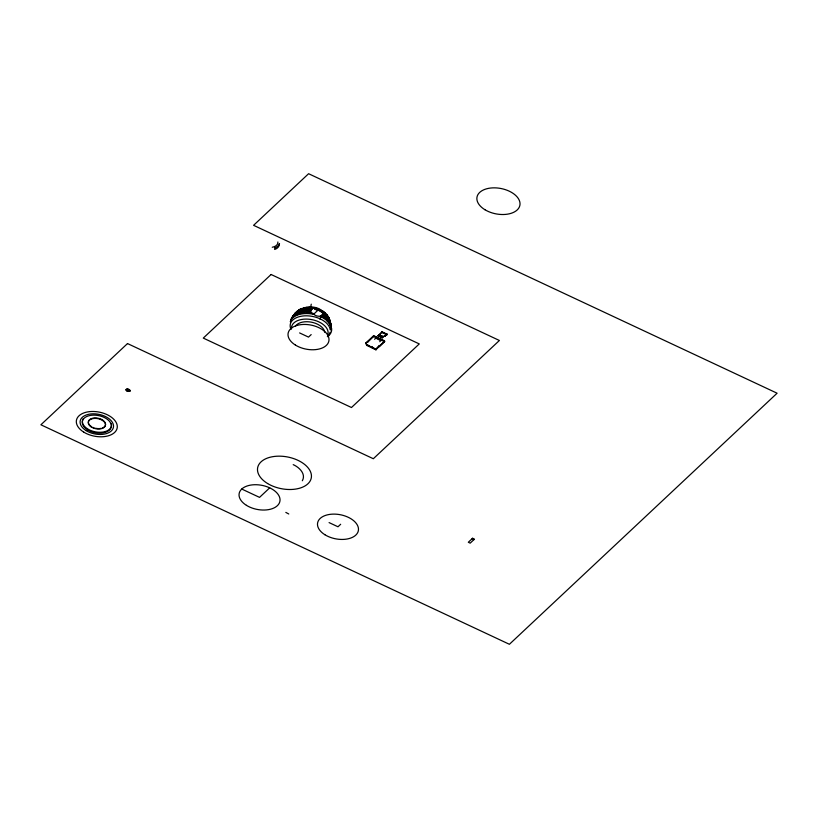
<?xml version="1.0" encoding="UTF-8"?>
<svg xmlns="http://www.w3.org/2000/svg" width="818" height="818" viewBox="0 0 818 818"><rect width="100%" height="100%" fill="white"/><g stroke="black" fill="none" stroke-linecap="round" stroke-linejoin="round"><path stroke-width="1.23" d="M328.979 319.582L328.713 317.793L330.227 321.249L330.922 325.615L328.458 321.269L323.856 317.415C325.717 303.693 297.977 303.897 294.981 315.492L291.443 318.805L290.39 321.842M129.99 390.523L129.868 390.401A1.912 1.135 10.8 0 0 127.168 389.123L126.851 389.204A1.912 1.135 10.8 0 0 126.136 389.869L126.125 390.094A1.912 1.135 10.8 0 0 128.855 391.372L129.06 391.393M129.898 390.401L129.888 390.626A1.912 1.135 10.8 0 1 129.172 391.29L128.855 391.372M321.014 316.863L320.063 318.846M315.063 307.926L314.889 309.378L317.987 310.247L317.885 308.723M329.869 320.206L330.257 325.247L329.899 324.081M331.178 326.668L330.953 329.93C332.507 323.325 327.946 316.965 321.975 314.419M309.91 311.229L311.259 304.173M320.441 316.873L320.922 315.82L323.856 317.415M378.274 347.057L376.014 349.767L366.648 345.38L365.932 343.059L373.744 335.707L376.556 337.026L374.624 339.306M365.943 343.724L366.147 342.957M366.648 345.38L366.812 344.511L366.74 345.421M365.851 343.488L373.662 336.137L367.722 341.74M367.456 341.985L368.039 341.413M369.102 345.585L368.928 346.443L369.194 345.625M373.744 335.707L367.691 342.098M372.364 348.049L372.527 347.19M372.456 348.09L372.619 347.231M373.591 348.632L373.949 347.947M376.556 337.026L376.403 337.241A11.984 7.096 10.8 0 0 377.947 338.192M385.339 336.116L383.734 336.31L382.221 337.906L378.008 335.932L382.078 331.863L387.231 334.276L384.828 336.116M375.861 348.744L375.789 349.654L379.378 345.595L379.532 346.137M376.014 349.767L373.673 348.192M378.182 347.527L379.562 345.963M378.591 346.311L378.887 346.873M378.979 346.392L378.274 347.578M384.348 341.617L384.511 340.758L381.709 339.439L379.777 341.719M383.734 336.31L385.298 336.331M384.521 333.192L384.317 333.458A11.984 7.096 10.8 0 1 381.924 332.067A16.646 9.857 10.8 0 0 387.088 334.49M385.237 335.738L387.231 334.276M379.767 346.249L384.664 341.3L375.769 349.184M387.037 334.705L381.945 331.985A11.984 7.096 10.8 0 0 382.691 332.476M294.981 315.492L300.411 313.366L310.656 312.926L310.871 311.985C304.051 311.331 295.042 312.057 291.443 318.805M312.159 307.425L311.075 311.106C304.327 310.431 295.615 311.229 291.924 317.783M307.098 312.691L309.245 307.231M303.642 312.834L306.433 307.353M300.411 313.366L303.785 307.783M297.496 314.255L301.402 308.509L299.03 309.766M292.946 317.016L295.114 313.304L297.68 310.768L293.069 315.86L290.533 320.789M292.895 316.791C295.748 309.46 304.756 307.967 311.689 308.826M294.46 314.092L293.642 315.871L294.46 315.002M302.333 480.749C306.269 473.919 299.081 467.15 293.202 464.644M291.024 319.736C293.774 311.443 303.447 309.112 311.28 310.288M295.247 313.284L299.368 309.531M313.693 307.68L309.122 311.975L313.754 314.153A5.051 2.986 10.8 0 0 319.797 316.208A5.051 2.986 10.8 0 0 322.987 313.222L322.895 312.946A5.051 2.986 10.8 0 0 318.038 310.134L313.396 307.957M313.754 314.153L318.038 310.134M320.267 317.2L322.415 315.196M319.889 318.918L320.421 318.406M311.177 334.593L308.509 337.098L299.603 332.926M367.773 341.668L365.932 343.059M378.008 335.932L382.026 332.159M378.939 335.799L379.736 335.043M380.789 335.544L379.327 336.167L380.268 335.288M369.286 345.758L366.822 344.991L368.141 345.227M379.399 336.167L380.288 335.339M380.063 336.29L380.81 335.584M370.523 346.341L372.711 347.364M381.842 336.034L380.912 336.914L380.38 336.668L381.321 335.789L379.992 336.29M381.566 337.036L382.374 336.28M382.098 337.282L382.896 336.525M380.135 339.184A11.984 7.096 10.8 0 0 381.556 339.654L381.709 339.439M379.849 345.82L384.664 341.3M269.715 487.835L259.541 497.375L241.739 489.041M340.666 524.266L337.987 526.772L329.081 522.6M295.114 313.304L302.026 309.93L311.484 309.521M298.304 310.411C309.081 304.736 329.398 309.092 329.981 323.407M303.55 307.997C310.993 306.494 319.173 308.181 325.175 312.895L326.392 319.245M310.656 312.926L313.028 313.335M318.959 310.635L325.809 314.49L329.03 318.233M381.924 332.067L387.18 334.572M379.215 334.797L383.427 336.771M378.407 335.554L379.46 336.045M381.045 336.781L382.619 337.527M378.049 335.707L382.354 337.773M376.495 337.323L381.648 339.746M373.345 336.464L384.583 341.73M472.058 538.755L473.939 539.635M321.955 315.359L328.427 320.216L330.861 324.501M285.819 512.395L288.764 513.99M322.936 311.085L326.893 314.572L328.458 321.269M323.693 313.672L329.357 319.214M323.805 314.541L328.171 318.192L330.513 322.323M328.631 317.282L326.893 314.572M328.161 316.361L330.227 321.249L331.249 327.814M329.225 320.022L329.726 321.085L329.439 319.184M320.544 309.787L320.901 311.423M330.523 323.284L331.034 325.533M111.299 423.458A14.734 8.722 10.8 0 1 95.757 431.924A14.734 8.722 10.8 0 1 83.252 418.611M91.442 426.618A8.732 5.174 10.8 0 1 90.655 418.928A8.732 5.174 10.8 0 1 103.221 420.432A8.732 5.174 10.8 0 1 102.547 427.947M101.32 428.325A8.732 5.174 10.8 0 1 95.502 428.243M94.05 427.834A8.732 5.174 10.8 0 1 92.679 427.293M277.875 241.985A10.307 6.104 10.8 0 1 272.261 247.251M381.27 340.554A11.984 7.096 10.8 0 1 376.116 338.141M381.566 339.562A11.984 7.096 10.8 0 1 376.413 337.149M379.675 339.01A11.984 7.096 10.8 0 1 378.366 338.407M387.098 334.398A11.984 7.096 10.8 0 1 386.617 334.255M386.147 334.102A11.984 7.096 10.8 0 1 384.777 333.57M384.337 333.366A11.984 7.096 10.8 0 1 383.08 332.711M290.37 321.648A20.747 12.28 10.8 0 1 312.875 314.163M320.748 316.678A20.747 12.28 10.8 0 1 329.818 324.276M307.353 307.824A14.734 8.722 10.8 0 1 312.333 307.885M319.623 309.94A14.734 8.722 10.8 0 1 321.709 311.065M330.094 332.169A20.286 12.004 10.8 0 1 327.609 336.351M290.86 329.03A20.286 12.004 10.8 0 1 306.852 315.809A20.286 12.004 10.8 0 1 330.206 329.797M291.484 328.959A18.548 10.982 10.8 0 1 310.298 319.378A18.548 10.982 10.8 0 1 327.967 334.051M295.339 326.392A15.276 9.049 10.8 0 1 311.566 322.21A15.276 9.049 10.8 0 1 324.726 332.251M327.364 336.719A21.483 12.72 10.8 0 0 331.638 328.56L329.317 323.182L326.903 320.666A1.268 0.736 -47.9 0 0 326.607 320.666M126.463 389.695L126.78 390.472A1.391 0.828 10.8 0 0 128.109 391.096L128.855 391.014A1.391 0.828 10.8 0 0 129.377 390.523L129.244 390.022A1.391 0.828 10.8 0 0 127.915 389.399L126.463 389.695M126.647 389.971L126.8 390.442A1.196 0.706 10.8 0 0 127.812 390.84L128.457 390.779A1.196 0.706 10.8 0 0 128.917 390.36L128.804 389.941A1.196 0.706 10.8 0 0 127.905 389.429L127.035 389.47A1.196 0.706 10.8 0 0 126.575 389.879L127.588 390.135L127.179 389.44A1.391 0.828 10.8 0 0 126.647 389.971M128.232 390.554L129.735 390.851L128.232 390.554M274.981 247.742L274.644 249.47A12.004 7.106 10.8 0 0 279.153 245.247L279.49 243.519A12.004 7.106 10.8 0 1 274.981 247.742M127.506 343.56L40.9 424.787L509.399 644.287L777.1 393.213L308.601 173.713L253.58 225.318L499.399 340.482L373.325 458.734L127.506 343.56M271.095 274.49L203.283 338.09L351.474 407.517L419.276 343.918L271.095 274.49M472.599 538.254L468.315 542.262L470.186 543.142L474.471 539.123L472.599 538.254M128.907 390.012L128.692 390.012A1.135 0.675 10.8 0 0 127.905 390.748L128.252 391.127A1.135 0.675 10.8 0 0 129.96 391.157A1.135 0.675 10.8 0 0 129.336 390.104L128.907 390.012M87.485 429.777A14.734 8.722 10.8 0 0 111.156 427.385A14.734 8.722 10.8 0 0 91.759 415.237A14.734 8.722 10.8 0 0 87.485 429.777M91.36 427.047A8.732 5.174 10.8 0 0 105.389 425.626A8.732 5.174 10.8 0 0 93.896 418.427A8.732 5.174 10.8 0 0 91.36 427.047M86.105 430.616A16.922 10.021 10.8 0 0 113.283 427.865A16.922 10.021 10.8 0 0 91.013 413.918A16.922 10.021 10.8 0 0 86.105 430.616M83.692 432.078A20.747 12.28 10.8 0 0 117.005 428.714A20.747 12.28 10.8 0 0 89.704 411.618A20.747 12.28 10.8 0 0 83.692 432.078M246.433 505.33A20.747 12.28 10.8 0 0 279.746 501.955A20.747 12.28 10.8 0 0 252.445 484.859A20.747 12.28 10.8 0 0 246.433 505.33M267.588 483.52A27.291 16.155 10.8 0 0 311.137 478.581A27.291 16.155 10.8 0 0 274.695 456.403A27.291 16.155 10.8 0 0 267.588 483.52M324.879 534.727A20.747 12.28 10.8 0 0 358.192 531.352A20.747 12.28 10.8 0 0 330.891 514.256A20.747 12.28 10.8 0 0 324.879 534.727M126.463 390.247A1.063 0.624 10.8 0 0 128.14 390.033A1.063 0.624 10.8 0 0 126.698 389.184A1.063 0.624 10.8 0 0 126.463 390.247M295.4 345.053A20.747 12.28 10.8 0 0 328.713 341.679A20.747 12.28 10.8 0 0 301.402 324.582A20.747 12.28 10.8 0 0 295.4 345.053M484.982 209.756A21.83 12.924 10.8 0 0 519.788 205.737A21.83 12.924 10.8 0 0 490.555 188.048A21.83 12.924 10.8 0 0 484.982 209.756"/></g></svg>
